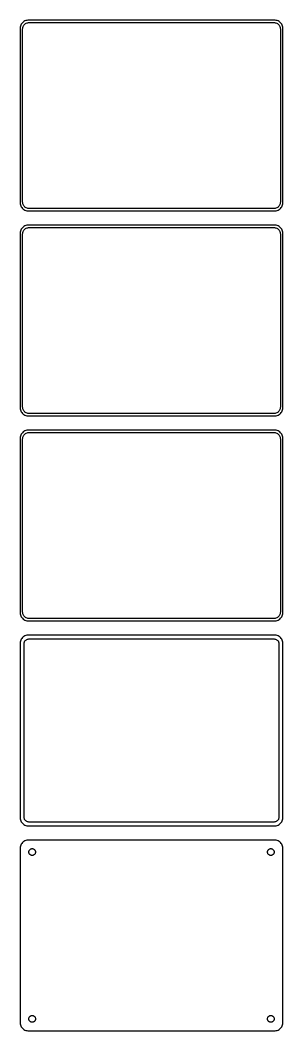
# Model space of a CAD drawing. Header units: metres. Extents: x -82 to 82, y 1230 to 2511.
# Drawn here: x -82 to 82, y 1230 to 1866 of the extents above; entities that cross this region are included whole.
import ezdxf

# ---------------------------------------------------------------- set-up
doc = ezdxf.new("R2010")
doc.units = ezdxf.units.M

msp = doc.modelspace()

# ---------------------------------------------------------------- linework, layer by layer
for p, q in [((-81.5451, 1863.94), (-81.8815, 1863.41)), ((-81.1448, 1864.42), (-81.5451, 1863.94)), ((-80.6871, 1864.85), (-81.1448, 1864.42)), ((-80.1791, 1865.22), (-80.6871, 1864.85)), ((-79.6289, 1865.52), (-80.1791, 1865.22)), ((-79.9159, 1863.24), (-79.5497, 1863.58)), ((-79.0451, 1865.76), (-79.6289, 1865.52)), ((-79.5497, 1863.58), (-79.1433, 1863.88)), ((-79.1433, 1863.88), (-78.7031, 1864.12)), ((-78.4369, 1865.91), (-79.0451, 1865.76)), ((-78.7031, 1864.12), (-78.2361, 1864.3)), ((-77.8139, 1865.99), (-78.4369, 1865.91)), ((-78.2361, 1864.3), (-77.7495, 1864.43)), ((77.8139, 1865.99), (-77.8139, 1865.99)), ((-77.7495, 1864.43), (-77.2512, 1864.49)), ((-77.2512, 1864.49), (77.2512, 1864.49)), ((77.2512, 1864.49), (77.7495, 1864.43)), ((77.7495, 1864.43), (78.2361, 1864.3)), ((78.4369, 1865.91), (77.8139, 1865.99)), ((78.2361, 1864.3), (78.7031, 1864.12)), ((79.0451, 1865.76), (78.4369, 1865.91)), ((78.7031, 1864.12), (79.1433, 1863.88)), ((79.6289, 1865.52), (79.0451, 1865.76)), ((79.1433, 1863.88), (79.5497, 1863.58)), ((79.5497, 1863.58), (79.9159, 1863.24)), ((80.1791, 1865.22), (79.6289, 1865.52)), ((80.6871, 1864.85), (80.1791, 1865.22)), ((81.1448, 1864.42), (80.6871, 1864.85)), ((81.5451, 1863.94), (81.1448, 1864.42)), ((81.8815, 1863.41), (81.5451, 1863.94)), ((-82.4606, 1861.63), (-82.5, 1861)), ((-82.5, 1861), (-82.5, 1751)), ((-82.3429, 1862.24), (-82.4606, 1861.63)), ((-82.1489, 1862.84), (-82.3429, 1862.24)), ((-81.8815, 1863.41), (-82.1489, 1862.84)), ((-81, 1860.5), (-80.9685, 1861)), ((-81, 1751.5), (-81, 1860.5)), ((-80.9685, 1861), (-80.8743, 1861.49)), ((-80.8743, 1861.49), (-80.7191, 1861.97)), ((-80.7191, 1861.97), (-80.5052, 1862.43)), ((-80.5052, 1862.43), (-80.2361, 1862.85)), ((-80.2361, 1862.85), (-79.9159, 1863.24)), ((79.9159, 1863.24), (80.2361, 1862.85)), ((80.2361, 1862.85), (80.5052, 1862.43)), ((80.5052, 1862.43), (80.7191, 1861.97)), ((80.7191, 1861.97), (80.8743, 1861.49)), ((80.8743, 1861.49), (80.9685, 1861)), ((80.9685, 1861), (81, 1860.5)), ((81, 1860.5), (81, 1751.5)), ((82.1489, 1862.84), (81.8815, 1863.41)), ((82.3429, 1862.24), (82.1489, 1862.84)), ((82.4606, 1861.63), (82.3429, 1862.24)), ((82.5, 1861), (82.4606, 1861.63)), ((82.5, 1751), (82.5, 1861)), ((-82.5, 1751), (-82.4606, 1750.37)), ((-82.4606, 1750.37), (-82.3429, 1749.76)), ((-82.3429, 1749.76), (-82.1489, 1749.16)), ((-82.1489, 1749.16), (-81.8815, 1748.59)), ((-80.9685, 1751), (-81, 1751.5)), ((-80.8743, 1750.51), (-80.9685, 1751)), ((-80.7191, 1750.03), (-80.8743, 1750.51)), ((-80.5052, 1749.57), (-80.7191, 1750.03)), ((-80.2361, 1749.15), (-80.5052, 1749.57)), ((-79.9159, 1748.76), (-80.2361, 1749.15)), ((80.2361, 1749.15), (79.9159, 1748.76)), ((80.5052, 1749.57), (80.2361, 1749.15)), ((80.7191, 1750.03), (80.5052, 1749.57)), ((80.8743, 1750.51), (80.7191, 1750.03)), ((80.9685, 1751), (80.8743, 1750.51)), ((81, 1751.5), (80.9685, 1751)), ((81.8815, 1748.59), (82.1489, 1749.16)), ((82.1489, 1749.16), (82.3429, 1749.76)), ((82.3429, 1749.76), (82.4606, 1750.37)), ((82.4606, 1750.37), (82.5, 1751)), ((-81.8815, 1748.59), (-81.5451, 1748.06)), ((-81.5451, 1748.06), (-81.1448, 1747.58)), ((-81.1448, 1747.58), (-80.6871, 1747.15)), ((-80.6871, 1747.15), (-80.1791, 1746.78)), ((-80.1791, 1746.78), (-79.6289, 1746.48)), ((-79.5497, 1748.42), (-79.9159, 1748.76)), ((-79.6289, 1746.48), (-79.0451, 1746.24)), ((-79.1433, 1748.12), (-79.5497, 1748.42)), ((-78.7031, 1747.88), (-79.1433, 1748.12)), ((-79.0451, 1746.24), (-78.4369, 1746.09)), ((-78.2361, 1747.7), (-78.7031, 1747.88)), ((-78.4369, 1746.09), (-77.8139, 1746.01)), ((-77.7495, 1747.57), (-78.2361, 1747.7)), ((-77.8139, 1746.01), (77.8139, 1746.01)), ((-77.2512, 1747.51), (-77.7495, 1747.57)), ((77.2512, 1747.51), (-77.2512, 1747.51)), ((77.7495, 1747.57), (77.2512, 1747.51)), ((78.2361, 1747.7), (77.7495, 1747.57)), ((77.8139, 1746.01), (78.4369, 1746.09)), ((78.7031, 1747.88), (78.2361, 1747.7)), ((78.4369, 1746.09), (79.0451, 1746.24)), ((79.1433, 1748.12), (78.7031, 1747.88)), ((79.0451, 1746.24), (79.6289, 1746.48)), ((79.5497, 1748.42), (79.1433, 1748.12)), ((79.9159, 1748.76), (79.5497, 1748.42)), ((79.6289, 1746.48), (80.1791, 1746.78)), ((80.1791, 1746.78), (80.6871, 1747.15)), ((80.6871, 1747.15), (81.1448, 1747.58)), ((81.1448, 1747.58), (81.5451, 1748.06)), ((81.5451, 1748.06), (81.8815, 1748.59)), ((-79.6289, 1736.52), (-80.1791, 1736.22)), ((-79.0451, 1736.76), (-79.6289, 1736.52)), ((-78.4369, 1736.91), (-79.0451, 1736.76)), ((-77.8139, 1736.99), (-78.4369, 1736.91)), ((77.8139, 1736.99), (-77.8139, 1736.99)), ((78.4369, 1736.91), (77.8139, 1736.99)), ((79.0451, 1736.76), (78.4369, 1736.91)), ((79.6289, 1736.52), (79.0451, 1736.76)), ((80.1791, 1736.22), (79.6289, 1736.52)), ((-82.4606, 1732.63), (-82.5, 1732)), ((-82.5, 1732), (-82.5, 1622)), ((-82.3429, 1733.24), (-82.4606, 1732.63)), ((-82.1489, 1733.84), (-82.3429, 1733.24)), ((-81.8815, 1734.41), (-82.1489, 1733.84)), ((-81.5451, 1734.94), (-81.8815, 1734.41)), ((-81.1448, 1735.42), (-81.5451, 1734.94)), ((-80.6871, 1735.85), (-81.1448, 1735.42)), ((-81, 1731.5), (-80.9685, 1732)), ((-81, 1622.5), (-81, 1731.5)), ((-80.9685, 1732), (-80.8743, 1732.49)), ((-80.8743, 1732.49), (-80.7191, 1732.97)), ((-80.7191, 1732.97), (-80.5052, 1733.43)), ((-80.1791, 1736.22), (-80.6871, 1735.85)), ((-80.5052, 1733.43), (-80.2361, 1733.85)), ((-80.2361, 1733.85), (-79.9159, 1734.24)), ((-79.9159, 1734.24), (-79.5497, 1734.58)), ((-79.5497, 1734.58), (-79.1433, 1734.88)), ((-79.1433, 1734.88), (-78.7031, 1735.12)), ((-78.7031, 1735.12), (-78.2361, 1735.3)), ((-78.2361, 1735.3), (-77.7495, 1735.43)), ((-77.7495, 1735.43), (-77.2512, 1735.49)), ((-77.2512, 1735.49), (77.2512, 1735.49)), ((77.2512, 1735.49), (77.7495, 1735.43)), ((77.7495, 1735.43), (78.2361, 1735.3)), ((78.2361, 1735.3), (78.7031, 1735.12)), ((78.7031, 1735.12), (79.1433, 1734.88)), ((79.1433, 1734.88), (79.5497, 1734.58)), ((79.5497, 1734.58), (79.9159, 1734.24)), ((79.9159, 1734.24), (80.2361, 1733.85)), ((80.6871, 1735.85), (80.1791, 1736.22)), ((80.2361, 1733.85), (80.5052, 1733.43)), ((80.5052, 1733.43), (80.7191, 1732.97)), ((81.1448, 1735.42), (80.6871, 1735.85)), ((80.7191, 1732.97), (80.8743, 1732.49)), ((80.8743, 1732.49), (80.9685, 1732)), ((80.9685, 1732), (81, 1731.5)), ((81, 1731.5), (81, 1622.5)), ((81.5451, 1734.94), (81.1448, 1735.42)), ((81.8815, 1734.41), (81.5451, 1734.94)), ((82.1489, 1733.84), (81.8815, 1734.41)), ((82.3429, 1733.24), (82.1489, 1733.84)), ((82.4606, 1732.63), (82.3429, 1733.24)), ((82.5, 1732), (82.4606, 1732.63)), ((82.5, 1622), (82.5, 1732)), ((-82.5, 1622), (-82.4606, 1621.37)), ((-80.9685, 1622), (-81, 1622.5)), ((-80.8743, 1621.51), (-80.9685, 1622)), ((80.9685, 1622), (80.8743, 1621.51)), ((81, 1622.5), (80.9685, 1622)), ((82.4606, 1621.37), (82.5, 1622)), ((-82.4606, 1621.37), (-82.3429, 1620.76)), ((-82.3429, 1620.76), (-82.1489, 1620.16)), ((-82.1489, 1620.16), (-81.8815, 1619.59)), ((-81.8815, 1619.59), (-81.5451, 1619.06)), ((-81.5451, 1619.06), (-81.1448, 1618.58)), ((-81.1448, 1618.58), (-80.6871, 1618.15)), ((-80.7191, 1621.03), (-80.8743, 1621.51)), ((-80.5052, 1620.57), (-80.7191, 1621.03)), ((-80.6871, 1618.15), (-80.1791, 1617.78)), ((-80.2361, 1620.15), (-80.5052, 1620.57)), ((-79.9159, 1619.76), (-80.2361, 1620.15)), ((-80.1791, 1617.78), (-79.6289, 1617.48)), ((-79.5497, 1619.42), (-79.9159, 1619.76)), ((-79.6289, 1617.48), (-79.0451, 1617.24)), ((-79.1433, 1619.12), (-79.5497, 1619.42)), ((-78.7031, 1618.88), (-79.1433, 1619.12)), ((-79.0451, 1617.24), (-78.4369, 1617.09)), ((-78.2361, 1618.7), (-78.7031, 1618.88)), ((-78.4369, 1617.09), (-77.8139, 1617.01)), ((-77.7495, 1618.57), (-78.2361, 1618.7)), ((-77.8139, 1617.01), (77.8139, 1617.01)), ((-77.2512, 1618.51), (-77.7495, 1618.57)), ((77.2512, 1618.51), (-77.2512, 1618.51)), ((77.7495, 1618.57), (77.2512, 1618.51)), ((78.2361, 1618.7), (77.7495, 1618.57)), ((77.8139, 1617.01), (78.4369, 1617.09)), ((78.7031, 1618.88), (78.2361, 1618.7)), ((78.4369, 1617.09), (79.0451, 1617.24)), ((79.1433, 1619.12), (78.7031, 1618.88)), ((79.0451, 1617.24), (79.6289, 1617.48)), ((79.5497, 1619.42), (79.1433, 1619.12)), ((79.9159, 1619.76), (79.5497, 1619.42)), ((79.6289, 1617.48), (80.1791, 1617.78)), ((80.2361, 1620.15), (79.9159, 1619.76)), ((80.1791, 1617.78), (80.6871, 1618.15)), ((80.5052, 1620.57), (80.2361, 1620.15)), ((80.7191, 1621.03), (80.5052, 1620.57)), ((80.6871, 1618.15), (81.1448, 1618.58)), ((80.8743, 1621.51), (80.7191, 1621.03)), ((81.1448, 1618.58), (81.5451, 1619.06)), ((81.5451, 1619.06), (81.8815, 1619.59)), ((81.8815, 1619.59), (82.1489, 1620.16)), ((82.1489, 1620.16), (82.3429, 1620.76)), ((82.3429, 1620.76), (82.4606, 1621.37)), ((-82.4606, 1603.63), (-82.5, 1603)), ((-82.5, 1603), (-82.5, 1493)), ((-82.3429, 1604.24), (-82.4606, 1603.63)), ((-82.1489, 1604.84), (-82.3429, 1604.24)), ((-81.8815, 1605.41), (-82.1489, 1604.84)), ((-81.5451, 1605.94), (-81.8815, 1605.41)), ((-81.1448, 1606.42), (-81.5451, 1605.94)), ((-80.6871, 1606.85), (-81.1448, 1606.42)), ((-81, 1602.5), (-80.9685, 1603)), ((-80.9685, 1603), (-80.8743, 1603.49)), ((-80.8743, 1603.49), (-80.7191, 1603.97)), ((-80.7191, 1603.97), (-80.5052, 1604.43)), ((-80.1791, 1607.22), (-80.6871, 1606.85)), ((-80.5052, 1604.43), (-80.2361, 1604.85)), ((-80.2361, 1604.85), (-79.9159, 1605.24)), ((-79.6289, 1607.52), (-80.1791, 1607.22)), ((-79.9159, 1605.24), (-79.5497, 1605.58)), ((-79.0451, 1607.76), (-79.6289, 1607.52)), ((-79.5497, 1605.58), (-79.1433, 1605.88)), ((-79.1433, 1605.88), (-78.7031, 1606.12)), ((-78.4369, 1607.91), (-79.0451, 1607.76)), ((-78.7031, 1606.12), (-78.2361, 1606.3)), ((-77.8139, 1607.99), (-78.4369, 1607.91)), ((-78.2361, 1606.3), (-77.7495, 1606.43)), ((77.8139, 1607.99), (-77.8139, 1607.99)), ((-77.7495, 1606.43), (-77.2512, 1606.49)), ((-77.2512, 1606.49), (77.2512, 1606.49)), ((77.2512, 1606.49), (77.7495, 1606.43)), ((77.7495, 1606.43), (78.2361, 1606.3)), ((78.4369, 1607.91), (77.8139, 1607.99)), ((78.2361, 1606.3), (78.7031, 1606.12)), ((79.0451, 1607.76), (78.4369, 1607.91)), ((78.7031, 1606.12), (79.1433, 1605.88)), ((79.6289, 1607.52), (79.0451, 1607.76)), ((79.1433, 1605.88), (79.5497, 1605.58)), ((79.5497, 1605.58), (79.9159, 1605.24)), ((80.1791, 1607.22), (79.6289, 1607.52)), ((79.9159, 1605.24), (80.2361, 1604.85)), ((80.6871, 1606.85), (80.1791, 1607.22)), ((80.2361, 1604.85), (80.5052, 1604.43)), ((80.5052, 1604.43), (80.7191, 1603.97)), ((81.1448, 1606.42), (80.6871, 1606.85)), ((80.7191, 1603.97), (80.8743, 1603.49)), ((80.8743, 1603.49), (80.9685, 1603)), ((80.9685, 1603), (81, 1602.5)), ((81.5451, 1605.94), (81.1448, 1606.42)), ((81.8815, 1605.41), (81.5451, 1605.94)), ((82.1489, 1604.84), (81.8815, 1605.41)), ((82.3429, 1604.24), (82.1489, 1604.84)), ((82.4606, 1603.63), (82.3429, 1604.24)), ((82.5, 1603), (82.4606, 1603.63)), ((82.5, 1493), (82.5, 1603)), ((-81, 1493.5), (-81, 1602.5)), ((81, 1602.5), (81, 1493.5)), ((-82.5, 1493), (-82.4606, 1492.37)), ((-82.4606, 1492.37), (-82.3429, 1491.76)), ((-82.3429, 1491.76), (-82.1489, 1491.16)), ((-82.1489, 1491.16), (-81.8815, 1490.59)), ((-81.8815, 1490.59), (-81.5451, 1490.06)), ((-81.5451, 1490.06), (-81.1448, 1489.58)), ((-81.1448, 1489.58), (-80.6871, 1489.15)), ((-80.9685, 1493), (-81, 1493.5)), ((-80.8743, 1492.51), (-80.9685, 1493)), ((-80.7191, 1492.03), (-80.8743, 1492.51)), ((-80.5052, 1491.57), (-80.7191, 1492.03)), ((-80.6871, 1489.15), (-80.1791, 1488.78)), ((-80.2361, 1491.15), (-80.5052, 1491.57)), ((-79.9159, 1490.76), (-80.2361, 1491.15)), ((-80.1791, 1488.78), (-79.6289, 1488.48)), ((-79.5497, 1490.42), (-79.9159, 1490.76)), ((-79.6289, 1488.48), (-79.0451, 1488.24)), ((-79.1433, 1490.12), (-79.5497, 1490.42)), ((-78.7031, 1489.88), (-79.1433, 1490.12)), ((-79.0451, 1488.24), (-78.4369, 1488.09)), ((-78.2361, 1489.7), (-78.7031, 1489.88)), ((-77.7495, 1489.57), (-78.2361, 1489.7)), ((-77.2512, 1489.51), (-77.7495, 1489.57)), ((77.2512, 1489.51), (-77.2512, 1489.51)), ((77.7495, 1489.57), (77.2512, 1489.51)), ((78.2361, 1489.7), (77.7495, 1489.57)), ((78.7031, 1489.88), (78.2361, 1489.7)), ((78.4369, 1488.09), (79.0451, 1488.24)), ((79.1433, 1490.12), (78.7031, 1489.88)), ((79.0451, 1488.24), (79.6289, 1488.48)), ((79.5497, 1490.42), (79.1433, 1490.12)), ((79.9159, 1490.76), (79.5497, 1490.42)), ((79.6289, 1488.48), (80.1791, 1488.78)), ((80.2361, 1491.15), (79.9159, 1490.76)), ((80.1791, 1488.78), (80.6871, 1489.15)), ((80.5052, 1491.57), (80.2361, 1491.15)), ((80.7191, 1492.03), (80.5052, 1491.57)), ((80.6871, 1489.15), (81.1448, 1489.58)), ((80.8743, 1492.51), (80.7191, 1492.03)), ((80.9685, 1493), (80.8743, 1492.51)), ((81, 1493.5), (80.9685, 1493)), ((81.1448, 1489.58), (81.5451, 1490.06)), ((81.5451, 1490.06), (81.8815, 1490.59)), ((81.8815, 1490.59), (82.1489, 1491.16)), ((82.1489, 1491.16), (82.3429, 1491.76)), ((82.3429, 1491.76), (82.4606, 1492.37)), ((82.4606, 1492.37), (82.5, 1493)), ((-78.4369, 1488.09), (-77.8139, 1488.01)), ((-77.8139, 1488.01), (77.8139, 1488.01)), ((77.8139, 1488.01), (78.4369, 1488.09)), ((-82.1489, 1475.84), (-82.3429, 1475.24)), ((-81.8815, 1476.41), (-82.1489, 1475.84)), ((-81.5451, 1476.94), (-81.8815, 1476.41)), ((-81.1448, 1477.42), (-81.5451, 1476.94)), ((-80.6871, 1477.85), (-81.1448, 1477.42)), ((-80.1791, 1478.22), (-80.6871, 1477.85)), ((-79.6289, 1478.52), (-80.1791, 1478.22)), ((-79.0451, 1478.76), (-79.6289, 1478.52)), ((-79.5184, 1475.33), (-79.2692, 1475.63)), ((-79.2692, 1475.63), (-78.9843, 1475.9)), ((-78.4369, 1478.91), (-79.0451, 1478.76)), ((-78.9843, 1475.9), (-78.668, 1476.13)), ((-78.668, 1476.13), (-78.3254, 1476.32)), ((-77.8139, 1478.99), (-78.4369, 1478.91)), ((-78.3254, 1476.32), (-77.9619, 1476.46)), ((-77.9619, 1476.46), (-77.5833, 1476.56)), ((77.8139, 1478.99), (-77.8139, 1478.99)), ((-77.5833, 1476.56), (-77.1955, 1476.61)), ((-77.1955, 1476.61), (77.1955, 1476.61)), ((77.1955, 1476.61), (77.5833, 1476.56)), ((77.5833, 1476.56), (77.9619, 1476.46)), ((78.4369, 1478.91), (77.8139, 1478.99)), ((77.9619, 1476.46), (78.3254, 1476.32)), ((78.3254, 1476.32), (78.668, 1476.13)), ((79.0451, 1478.76), (78.4369, 1478.91)), ((78.668, 1476.13), (78.9843, 1475.9)), ((78.9843, 1475.9), (79.2692, 1475.63)), ((79.6289, 1478.52), (79.0451, 1478.76)), ((79.2692, 1475.63), (79.5184, 1475.33)), ((80.1791, 1478.22), (79.6289, 1478.52)), ((80.6871, 1477.85), (80.1791, 1478.22)), ((81.1448, 1477.42), (80.6871, 1477.85)), ((81.5451, 1476.94), (81.1448, 1477.42)), ((81.8815, 1476.41), (81.5451, 1476.94)), ((82.1489, 1475.84), (81.8815, 1476.41)), ((82.3429, 1475.24), (82.1489, 1475.84)), ((-82.4606, 1474.63), (-82.5, 1474)), ((-82.5, 1474), (-82.5, 1364)), ((-82.3429, 1475.24), (-82.4606, 1474.63)), ((-80.1129, 1473.5), (-80.0884, 1473.89)), ((-80.1129, 1364.5), (-80.1129, 1473.5)), ((-80.0884, 1473.89), (-80.0151, 1474.27)), ((-80.0151, 1474.27), (-79.8943, 1474.65)), ((-79.8943, 1474.65), (-79.7279, 1475)), ((-79.7279, 1475), (-79.5184, 1475.33)), ((79.5184, 1475.33), (79.7279, 1475)), ((79.7279, 1475), (79.8943, 1474.65)), ((79.8943, 1474.65), (80.0151, 1474.27)), ((80.0151, 1474.27), (80.0884, 1473.89)), ((80.0884, 1473.89), (80.1129, 1473.5)), ((80.1129, 1473.5), (80.1129, 1364.5)), ((82.4606, 1474.63), (82.3429, 1475.24)), ((82.5, 1474), (82.4606, 1474.63)), ((82.5, 1364), (82.5, 1474)), ((-82.5, 1364), (-82.4606, 1363.37)), ((-82.4606, 1363.37), (-82.3429, 1362.76)), ((-82.3429, 1362.76), (-82.1489, 1362.16)), ((-82.1489, 1362.16), (-81.8815, 1361.59)), ((-81.8815, 1361.59), (-81.5451, 1361.06)), ((-81.5451, 1361.06), (-81.1448, 1360.58)), ((-80.0884, 1364.11), (-80.1129, 1364.5)), ((-80.0151, 1363.73), (-80.0884, 1364.11)), ((-79.8943, 1363.35), (-80.0151, 1363.73)), ((-79.7279, 1363), (-79.8943, 1363.35)), ((-79.5184, 1362.67), (-79.7279, 1363)), ((-79.2692, 1362.37), (-79.5184, 1362.67)), ((-78.9843, 1362.1), (-79.2692, 1362.37)), ((-78.668, 1361.87), (-78.9843, 1362.1)), ((-78.3254, 1361.68), (-78.668, 1361.87)), ((-77.9619, 1361.54), (-78.3254, 1361.68)), ((-77.5833, 1361.44), (-77.9619, 1361.54)), ((-77.1955, 1361.39), (-77.5833, 1361.44)), ((77.1955, 1361.39), (-77.1955, 1361.39)), ((77.5833, 1361.44), (77.1955, 1361.39)), ((77.9619, 1361.54), (77.5833, 1361.44)), ((78.3254, 1361.68), (77.9619, 1361.54)), ((78.668, 1361.87), (78.3254, 1361.68)), ((78.9843, 1362.1), (78.668, 1361.87)), ((79.2692, 1362.37), (78.9843, 1362.1)), ((79.5184, 1362.67), (79.2692, 1362.37)), ((79.7279, 1363), (79.5184, 1362.67)), ((79.8943, 1363.35), (79.7279, 1363)), ((80.0151, 1363.73), (79.8943, 1363.35)), ((80.0884, 1364.11), (80.0151, 1363.73)), ((80.1129, 1364.5), (80.0884, 1364.11)), ((81.1448, 1360.58), (81.5451, 1361.06)), ((81.5451, 1361.06), (81.8815, 1361.59)), ((81.8815, 1361.59), (82.1489, 1362.16)), ((82.1489, 1362.16), (82.3429, 1362.76)), ((82.3429, 1362.76), (82.4606, 1363.37)), ((82.4606, 1363.37), (82.5, 1364)), ((-81.1448, 1360.58), (-80.6871, 1360.15)), ((-80.6871, 1360.15), (-80.1791, 1359.78)), ((-80.1791, 1359.78), (-79.6289, 1359.48)), ((-79.6289, 1359.48), (-79.0451, 1359.24)), ((-79.0451, 1359.24), (-78.4369, 1359.09)), ((-78.4369, 1359.09), (-77.8139, 1359.01)), ((-77.8139, 1359.01), (77.8139, 1359.01)), ((77.8139, 1359.01), (78.4369, 1359.09)), ((78.4369, 1359.09), (79.0451, 1359.24)), ((79.0451, 1359.24), (79.6289, 1359.48)), ((79.6289, 1359.48), (80.1791, 1359.78)), ((80.1791, 1359.78), (80.6871, 1360.15)), ((80.6871, 1360.15), (81.1448, 1360.58)), ((-81.1448, 1348.42), (-81.5451, 1347.94)), ((-80.6871, 1348.85), (-81.1448, 1348.42)), ((-80.1791, 1349.22), (-80.6871, 1348.85)), ((-79.6289, 1349.52), (-80.1791, 1349.22)), ((-79.0451, 1349.76), (-79.6289, 1349.52)), ((-78.4369, 1349.91), (-79.0451, 1349.76)), ((-77.8139, 1349.99), (-78.4369, 1349.91)), ((77.8139, 1349.99), (-77.8139, 1349.99)), ((78.4369, 1349.91), (77.8139, 1349.99)), ((79.0451, 1349.76), (78.4369, 1349.91)), ((79.6289, 1349.52), (79.0451, 1349.76)), ((80.1791, 1349.22), (79.6289, 1349.52)), ((80.6871, 1348.85), (80.1791, 1349.22)), ((81.1448, 1348.42), (80.6871, 1348.85)), ((81.5451, 1347.94), (81.1448, 1348.42)), ((-82.4606, 1345.63), (-82.5, 1345)), ((-82.5, 1345), (-82.5, 1235)), ((-82.3429, 1346.24), (-82.4606, 1345.63)), ((-82.1489, 1346.84), (-82.3429, 1346.24)), ((-81.8815, 1347.41), (-82.1489, 1346.84)), ((-81.5451, 1347.94), (-81.8815, 1347.41)), ((-77.1353, 1342.5), (-77.1185, 1342.77)), ((-77.1185, 1342.23), (-77.1353, 1342.5)), ((-77.1185, 1342.77), (-77.0682, 1343.03)), ((-77.0682, 1341.97), (-77.1185, 1342.23)), ((-77.0682, 1343.03), (-76.9853, 1343.29)), ((-76.9853, 1341.71), (-77.0682, 1341.97)), ((-76.9853, 1343.29), (-76.8712, 1343.53)), ((-76.8712, 1343.53), (-76.7275, 1343.76)), ((-76.7275, 1343.76), (-76.5566, 1343.96)), ((-76.5566, 1343.96), (-76.3611, 1344.15)), ((-76.3611, 1344.15), (-76.1441, 1344.3)), ((-76.1441, 1344.3), (-75.9092, 1344.43)), ((-75.9092, 1344.43), (-75.6598, 1344.53)), ((-75.6598, 1344.53), (-75.4001, 1344.6)), ((-75.4001, 1344.6), (-75.1341, 1344.63)), ((-75.1341, 1344.63), (-74.8659, 1344.63)), ((-74.8659, 1344.63), (-74.5999, 1344.6)), ((-74.5999, 1344.6), (-74.3401, 1344.53)), ((-74.3401, 1344.53), (-74.0908, 1344.43)), ((-74.0908, 1344.43), (-73.8559, 1344.3)), ((-73.8559, 1344.3), (-73.6389, 1344.15)), ((-73.6389, 1344.15), (-73.4434, 1343.96)), ((-73.4434, 1343.96), (-73.2725, 1343.76)), ((-73.2725, 1343.76), (-73.1288, 1343.53)), ((-73.1288, 1343.53), (-73.0146, 1343.29)), ((-73.0146, 1343.29), (-72.9318, 1343.03)), ((-72.9318, 1341.97), (-73.0146, 1341.71)), ((-72.9318, 1343.03), (-72.8815, 1342.77)), ((-72.8815, 1342.23), (-72.9318, 1341.97)), ((-72.8815, 1342.77), (-72.8647, 1342.5)), ((-72.8647, 1342.5), (-72.8815, 1342.23)), ((72.8647, 1342.5), (72.8815, 1342.77)), ((72.8815, 1342.23), (72.8647, 1342.5)), ((72.8815, 1342.77), (72.9318, 1343.03)), ((72.9318, 1341.97), (72.8815, 1342.23)), ((72.9318, 1343.03), (73.0146, 1343.29)), ((73.0146, 1341.71), (72.9318, 1341.97)), ((73.0146, 1343.29), (73.1288, 1343.53)), ((73.1288, 1343.53), (73.2725, 1343.76)), ((73.2725, 1343.76), (73.4434, 1343.96)), ((73.4434, 1343.96), (73.6389, 1344.15)), ((73.6389, 1344.15), (73.8559, 1344.3)), ((73.8559, 1344.3), (74.0908, 1344.43)), ((74.0908, 1344.43), (74.3401, 1344.53)), ((74.3401, 1344.53), (74.5999, 1344.6)), ((74.5999, 1344.6), (74.8659, 1344.63)), ((74.8659, 1344.63), (75.1341, 1344.63)), ((75.1341, 1344.63), (75.4001, 1344.6)), ((75.4001, 1344.6), (75.6598, 1344.53)), ((75.6598, 1344.53), (75.9092, 1344.43)), ((75.9092, 1344.43), (76.1441, 1344.3)), ((76.1441, 1344.3), (76.3611, 1344.15)), ((76.3611, 1344.15), (76.5566, 1343.96)), ((76.5566, 1343.96), (76.7275, 1343.76)), ((76.7275, 1343.76), (76.8712, 1343.53)), ((76.8712, 1343.53), (76.9853, 1343.29)), ((76.9853, 1343.29), (77.0682, 1343.03)), ((77.0682, 1341.97), (76.9853, 1341.71)), ((77.0682, 1343.03), (77.1185, 1342.77)), ((77.1185, 1342.23), (77.0682, 1341.97)), ((77.1185, 1342.77), (77.1353, 1342.5)), ((77.1353, 1342.5), (77.1185, 1342.23)), ((81.8815, 1347.41), (81.5451, 1347.94)), ((82.1489, 1346.84), (81.8815, 1347.41)), ((82.3429, 1346.24), (82.1489, 1346.84)), ((82.4606, 1345.63), (82.3429, 1346.24)), ((82.5, 1345), (82.4606, 1345.63)), ((82.5, 1235), (82.5, 1345)), ((-76.8712, 1341.47), (-76.9853, 1341.71)), ((-76.7275, 1341.24), (-76.8712, 1341.47)), ((-76.5566, 1341.04), (-76.7275, 1341.24)), ((-76.3611, 1340.85), (-76.5566, 1341.04)), ((-76.1441, 1340.7), (-76.3611, 1340.85)), ((-75.9092, 1340.57), (-76.1441, 1340.7)), ((-75.6598, 1340.47), (-75.9092, 1340.57)), ((-75.4001, 1340.4), (-75.6598, 1340.47)), ((-75.1341, 1340.37), (-75.4001, 1340.4)), ((-74.8659, 1340.37), (-75.1341, 1340.37)), ((-74.5999, 1340.4), (-74.8659, 1340.37)), ((-74.3401, 1340.47), (-74.5999, 1340.4)), ((-74.0908, 1340.57), (-74.3401, 1340.47)), ((-73.8559, 1340.7), (-74.0908, 1340.57)), ((-73.6389, 1340.85), (-73.8559, 1340.7)), ((-73.4434, 1341.04), (-73.6389, 1340.85)), ((-73.2725, 1341.24), (-73.4434, 1341.04)), ((-73.1288, 1341.47), (-73.2725, 1341.24)), ((-73.0146, 1341.71), (-73.1288, 1341.47)), ((73.1288, 1341.47), (73.0146, 1341.71)), ((73.2725, 1341.24), (73.1288, 1341.47)), ((73.4434, 1341.04), (73.2725, 1341.24)), ((73.6389, 1340.85), (73.4434, 1341.04)), ((73.8559, 1340.7), (73.6389, 1340.85)), ((74.0908, 1340.57), (73.8559, 1340.7)), ((74.3401, 1340.47), (74.0908, 1340.57)), ((74.5999, 1340.4), (74.3401, 1340.47)), ((74.8659, 1340.37), (74.5999, 1340.4)), ((75.1341, 1340.37), (74.8659, 1340.37)), ((75.4001, 1340.4), (75.1341, 1340.37)), ((75.6598, 1340.47), (75.4001, 1340.4)), ((75.9092, 1340.57), (75.6598, 1340.47)), ((76.1441, 1340.7), (75.9092, 1340.57)), ((76.3611, 1340.85), (76.1441, 1340.7)), ((76.5566, 1341.04), (76.3611, 1340.85)), ((76.7275, 1341.24), (76.5566, 1341.04)), ((76.8712, 1341.47), (76.7275, 1341.24)), ((76.9853, 1341.71), (76.8712, 1341.47)), ((-82.5, 1235), (-82.4606, 1234.37)), ((-82.4606, 1234.37), (-82.3429, 1233.76)), ((-77.1353, 1237.5), (-77.1185, 1237.77)), ((-77.1185, 1237.23), (-77.1353, 1237.5)), ((-77.1185, 1237.77), (-77.0682, 1238.03)), ((-77.0682, 1236.97), (-77.1185, 1237.23)), ((-77.0682, 1238.03), (-76.9853, 1238.29)), ((-76.9853, 1236.71), (-77.0682, 1236.97)), ((-76.9853, 1238.29), (-76.8712, 1238.53)), ((-76.8712, 1236.47), (-76.9853, 1236.71)), ((-76.8712, 1238.53), (-76.7275, 1238.76)), ((-76.7275, 1236.24), (-76.8712, 1236.47)), ((-76.7275, 1238.76), (-76.5566, 1238.96)), ((-76.5566, 1236.04), (-76.7275, 1236.24)), ((-76.5566, 1238.96), (-76.3611, 1239.15)), ((-76.3611, 1235.85), (-76.5566, 1236.04)), ((-76.3611, 1239.15), (-76.1441, 1239.3)), ((-76.1441, 1235.7), (-76.3611, 1235.85)), ((-76.1441, 1239.3), (-75.9092, 1239.43)), ((-75.9092, 1235.57), (-76.1441, 1235.7)), ((-75.9092, 1239.43), (-75.6598, 1239.53)), ((-75.6598, 1235.47), (-75.9092, 1235.57)), ((-75.6598, 1239.53), (-75.4001, 1239.6)), ((-75.4001, 1235.4), (-75.6598, 1235.47)), ((-75.4001, 1239.6), (-75.1341, 1239.63)), ((-75.1341, 1235.37), (-75.4001, 1235.4)), ((-75.1341, 1239.63), (-74.8659, 1239.63)), ((-74.8659, 1235.37), (-75.1341, 1235.37)), ((-74.8659, 1239.63), (-74.5999, 1239.6)), ((-74.5999, 1235.4), (-74.8659, 1235.37)), ((-74.5999, 1239.6), (-74.3401, 1239.53)), ((-74.3401, 1235.47), (-74.5999, 1235.4)), ((-74.3401, 1239.53), (-74.0908, 1239.43)), ((-74.0908, 1235.57), (-74.3401, 1235.47)), ((-74.0908, 1239.43), (-73.8559, 1239.3)), ((-73.8559, 1235.7), (-74.0908, 1235.57)), ((-73.8559, 1239.3), (-73.6389, 1239.15)), ((-73.6389, 1235.85), (-73.8559, 1235.7)), ((-73.6389, 1239.15), (-73.4434, 1238.96)), ((-73.4434, 1236.04), (-73.6389, 1235.85)), ((-73.4434, 1238.96), (-73.2725, 1238.76)), ((-73.2725, 1236.24), (-73.4434, 1236.04)), ((-73.2725, 1238.76), (-73.1288, 1238.53)), ((-73.1288, 1236.47), (-73.2725, 1236.24)), ((-73.1288, 1238.53), (-73.0146, 1238.29)), ((-73.0146, 1236.71), (-73.1288, 1236.47)), ((-73.0146, 1238.29), (-72.9318, 1238.03)), ((-72.9318, 1236.97), (-73.0146, 1236.71)), ((-72.9318, 1238.03), (-72.8815, 1237.77)), ((-72.8815, 1237.23), (-72.9318, 1236.97)), ((-72.8815, 1237.77), (-72.8647, 1237.5)), ((-72.8647, 1237.5), (-72.8815, 1237.23)), ((72.8647, 1237.5), (72.8815, 1237.77)), ((72.8815, 1237.23), (72.8647, 1237.5)), ((72.8815, 1237.77), (72.9318, 1238.03)), ((72.9318, 1236.97), (72.8815, 1237.23)), ((72.9318, 1238.03), (73.0146, 1238.29)), ((73.0146, 1236.71), (72.9318, 1236.97)), ((73.0146, 1238.29), (73.1288, 1238.53)), ((73.1288, 1236.47), (73.0146, 1236.71)), ((73.1288, 1238.53), (73.2725, 1238.76)), ((73.2725, 1236.24), (73.1288, 1236.47)), ((73.2725, 1238.76), (73.4434, 1238.96)), ((73.4434, 1236.04), (73.2725, 1236.24)), ((73.4434, 1238.96), (73.6389, 1239.15)), ((73.6389, 1235.85), (73.4434, 1236.04)), ((73.6389, 1239.15), (73.8559, 1239.3)), ((73.8559, 1235.7), (73.6389, 1235.85)), ((73.8559, 1239.3), (74.0908, 1239.43)), ((74.0908, 1235.57), (73.8559, 1235.7)), ((74.0908, 1239.43), (74.3401, 1239.53)), ((74.3401, 1235.47), (74.0908, 1235.57)), ((74.3401, 1239.53), (74.5999, 1239.6)), ((74.5999, 1235.4), (74.3401, 1235.47)), ((74.5999, 1239.6), (74.8659, 1239.63)), ((74.8659, 1235.37), (74.5999, 1235.4)), ((74.8659, 1239.63), (75.1341, 1239.63)), ((75.1341, 1235.37), (74.8659, 1235.37)), ((75.1341, 1239.63), (75.4001, 1239.6)), ((75.4001, 1235.4), (75.1341, 1235.37)), ((75.4001, 1239.6), (75.6598, 1239.53)), ((75.6598, 1235.47), (75.4001, 1235.4)), ((75.6598, 1239.53), (75.9092, 1239.43)), ((75.9092, 1235.57), (75.6598, 1235.47)), ((75.9092, 1239.43), (76.1441, 1239.3)), ((76.1441, 1235.7), (75.9092, 1235.57)), ((76.1441, 1239.3), (76.3611, 1239.15)), ((76.3611, 1235.85), (76.1441, 1235.7)), ((76.3611, 1239.15), (76.5566, 1238.96)), ((76.5566, 1236.04), (76.3611, 1235.85)), ((76.5566, 1238.96), (76.7275, 1238.76)), ((76.7275, 1236.24), (76.5566, 1236.04)), ((76.7275, 1238.76), (76.8712, 1238.53)), ((76.8712, 1236.47), (76.7275, 1236.24)), ((76.8712, 1238.53), (76.9853, 1238.29)), ((76.9853, 1236.71), (76.8712, 1236.47)), ((76.9853, 1238.29), (77.0682, 1238.03)), ((77.0682, 1236.97), (76.9853, 1236.71)), ((77.0682, 1238.03), (77.1185, 1237.77)), ((77.1185, 1237.23), (77.0682, 1236.97)), ((77.1185, 1237.77), (77.1353, 1237.5)), ((77.1353, 1237.5), (77.1185, 1237.23)), ((82.3429, 1233.76), (82.4606, 1234.37)), ((82.4606, 1234.37), (82.5, 1235)), ((-82.3429, 1233.76), (-82.1489, 1233.16)), ((-82.1489, 1233.16), (-81.8815, 1232.59)), ((-81.8815, 1232.59), (-81.5451, 1232.06)), ((-81.5451, 1232.06), (-81.1448, 1231.58)), ((-81.1448, 1231.58), (-80.6871, 1231.15)), ((-80.6871, 1231.15), (-80.1791, 1230.78)), ((-80.1791, 1230.78), (-79.6289, 1230.48)), ((-79.6289, 1230.48), (-79.0451, 1230.24)), ((-79.0451, 1230.24), (-78.4369, 1230.09)), ((-78.4369, 1230.09), (-77.8139, 1230.01)), ((-77.8139, 1230.01), (77.8139, 1230.01)), ((77.8139, 1230.01), (78.4369, 1230.09)), ((78.4369, 1230.09), (79.0451, 1230.24)), ((79.0451, 1230.24), (79.6289, 1230.48)), ((79.6289, 1230.48), (80.1791, 1230.78)), ((80.1791, 1230.78), (80.6871, 1231.15)), ((80.6871, 1231.15), (81.1448, 1231.58)), ((81.1448, 1231.58), (81.5451, 1232.06)), ((81.5451, 1232.06), (81.8815, 1232.59)), ((81.8815, 1232.59), (82.1489, 1233.16)), ((82.1489, 1233.16), (82.3429, 1233.76))]:
    msp.add_line(p, q)

doc.saveas('drawing.dxf')
